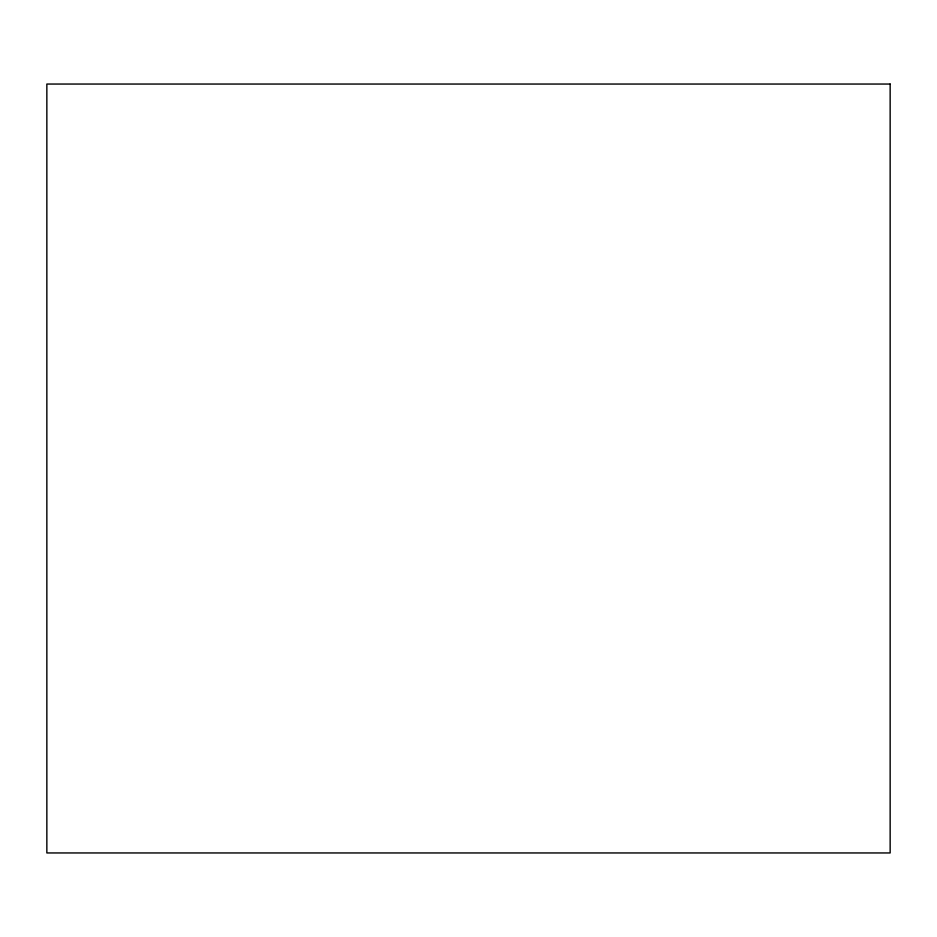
<?xml version="1.0" encoding="UTF-8"?>
<svg xmlns="http://www.w3.org/2000/svg" width="937" height="937" viewBox="0 0 937 937"><rect width="100%" height="100%" fill="white"/><g stroke="black" fill="none" stroke-linecap="round" stroke-linejoin="round"><path stroke-width="1.41" d="M890.15 84.049L46.85 84.049L46.85 852.951L890.15 852.951L890.15 84.049"/></g></svg>
